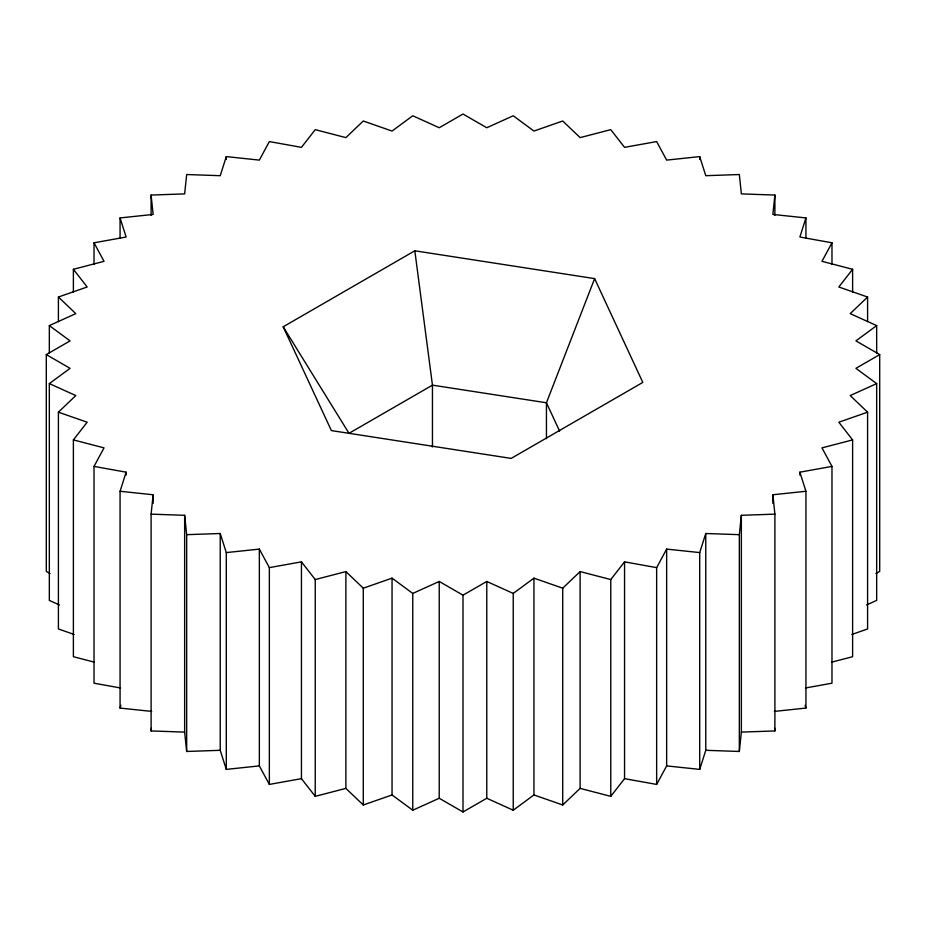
<?xml version="1.0" encoding="UTF-8"?>
<svg xmlns="http://www.w3.org/2000/svg" width="926" height="926" viewBox="0 0 926 926"><rect width="100%" height="100%" fill="white"/><g stroke="black" fill="none" stroke-linecap="round" stroke-linejoin="round"><path stroke-width="1.39" d="M533.955 794.948L562.719 804.995L580.116 788.385L610.766 796.348L624.552 778.65L656.65 784.426L666.651 765.895L699.709 769.39L705.774 750.303L739.33 751.472L741.356 732.107L774.9 730.938L774.9 514.138L741.356 515.307L739.33 534.672L705.774 533.503L699.709 552.59L666.651 549.095L656.65 567.626L624.552 561.851L610.766 579.549L580.116 571.585L562.719 588.195L533.955 578.148L533.955 794.948L513.236 810.227L486.775 798.258L463 811.975L439.225 798.258L412.764 810.227L392.045 794.948L363.281 804.995L345.884 788.385L315.234 796.348L301.448 778.65L269.35 784.426L259.349 765.895L226.291 769.39L220.226 750.303L186.67 751.472L184.644 732.107L151.1 730.938L151.1 514.138L153.126 494.762L120.067 491.266L120.067 708.066L151.69 711.411M151.1 730.938L151.389 728.172M151.1 215.295L151.1 195.062L184.644 193.893L186.67 174.528L220.226 175.697L226.291 156.61L259.349 160.105L269.35 141.574L301.448 147.35L315.234 129.652L345.884 137.615L363.281 121.005L392.045 131.052L412.764 115.773L439.225 127.742L463 114.025L486.775 127.742L513.236 115.773L533.955 131.052L562.719 121.005L580.116 137.615L610.766 129.652L624.552 147.35L656.65 141.574L666.651 160.105L699.709 156.61L705.774 175.697L739.33 174.528L741.356 193.893L774.9 195.062L772.874 214.438L805.933 217.934L805.933 238.167M120.067 491.266L126.121 472.179L94.024 466.403L94.024 683.203L120.542 687.972M120.067 708.066L120.924 705.334M805.933 217.934L799.879 237.021L831.976 242.797L831.976 264.477M594.619 278.61L642.806 382.415L511.175 458.405L331.381 430.59L283.194 326.785L414.825 250.796L594.619 278.61L546.444 402.775L546.444 438.727M94.024 466.403L104.025 447.871L73.385 439.908L73.385 656.708L94.278 662.136M831.976 242.797L821.975 261.329L852.615 269.292L852.615 292.419M73.385 439.908L87.171 422.21L58.407 412.174L58.407 628.974L74.103 634.449M852.615 269.292L838.829 286.991L867.593 297.026L867.593 321.6M58.407 412.174L75.793 395.564L49.333 383.607L49.333 600.407L59.414 604.956M867.593 297.026L850.207 313.636L876.667 325.593L876.667 353.061M49.333 383.607L70.075 368.328L46.3 354.6L46.3 571.4L50.05 573.564M513.236 810.227L513.236 593.427L533.955 578.148M876.667 325.593L855.925 340.872L879.7 354.6L879.7 571.4L875.95 573.564M46.3 354.6L70.075 340.872L49.333 325.593L75.793 313.636L58.407 297.026L87.171 286.991L73.385 269.292L104.025 261.329L94.024 242.797L126.121 237.021L120.067 217.934L153.126 214.438L151.1 195.062M151.1 514.138L184.644 515.307L186.67 534.672L220.226 533.503L226.291 552.59L259.349 549.095L269.35 567.626L301.448 561.851L315.234 579.549L345.884 571.585L363.281 588.195L392.045 578.148L412.764 593.427L439.225 581.459L463 595.175L486.775 581.459L513.236 593.427M879.7 354.6L855.925 368.328L876.667 383.607L876.667 600.407L866.586 604.956M876.667 383.607L850.207 395.564L867.593 412.174L867.593 628.974L851.897 634.449M867.593 412.174L838.829 422.21L852.615 439.908L852.615 656.708L831.722 662.136M852.615 439.908L821.975 447.871L831.976 466.403L831.976 683.203L805.458 687.972M799.879 475.061L799.879 472.179L831.976 466.403M772.874 503.431L772.874 494.762L805.933 491.266L805.933 708.066L774.31 711.411M283.194 326.785L349.009 433.322L432.454 385.147L546.444 402.775L559.617 431.169M799.879 472.179L805.933 491.266M805.076 705.334L805.933 708.066M414.825 250.796L432.454 385.147L432.454 446.98M772.874 494.762L774.9 514.138M774.611 728.172L774.9 730.938M774.9 195.062L774.9 215.295M741.356 515.307L741.356 732.107M739.33 534.672L739.33 751.472M705.774 533.503L705.774 750.303M699.709 156.61L699.709 159.492M699.709 552.59L699.709 769.39M666.651 549.095L666.651 765.895M656.65 567.626L656.65 784.426M624.552 561.851L624.552 778.65M610.766 579.549L610.766 796.348M580.116 571.585L580.116 788.385M562.719 588.195L562.719 804.995M486.775 581.459L486.775 798.258M463 595.175L463 811.975M439.225 581.459L439.225 798.258M412.764 593.427L412.764 810.227M392.045 578.148L392.045 794.948M363.281 588.195L363.281 804.995M345.884 571.585L345.884 788.385M315.234 579.549L315.234 796.348M301.448 561.851L301.448 778.65M269.35 567.626L269.35 784.426M259.349 549.095L259.349 765.895M226.291 156.61L226.291 159.492M226.291 552.59L226.291 769.39M220.226 533.503L220.226 750.303M186.67 534.672L186.67 751.472M184.644 515.307L184.644 732.107M153.126 494.762L153.126 503.431M126.121 472.179L126.121 475.061M120.067 217.934L120.067 238.167M94.024 242.797L94.024 264.477M73.385 269.292L73.385 292.419M58.407 297.026L58.407 321.6M49.333 325.593L49.333 353.061"/></g></svg>
